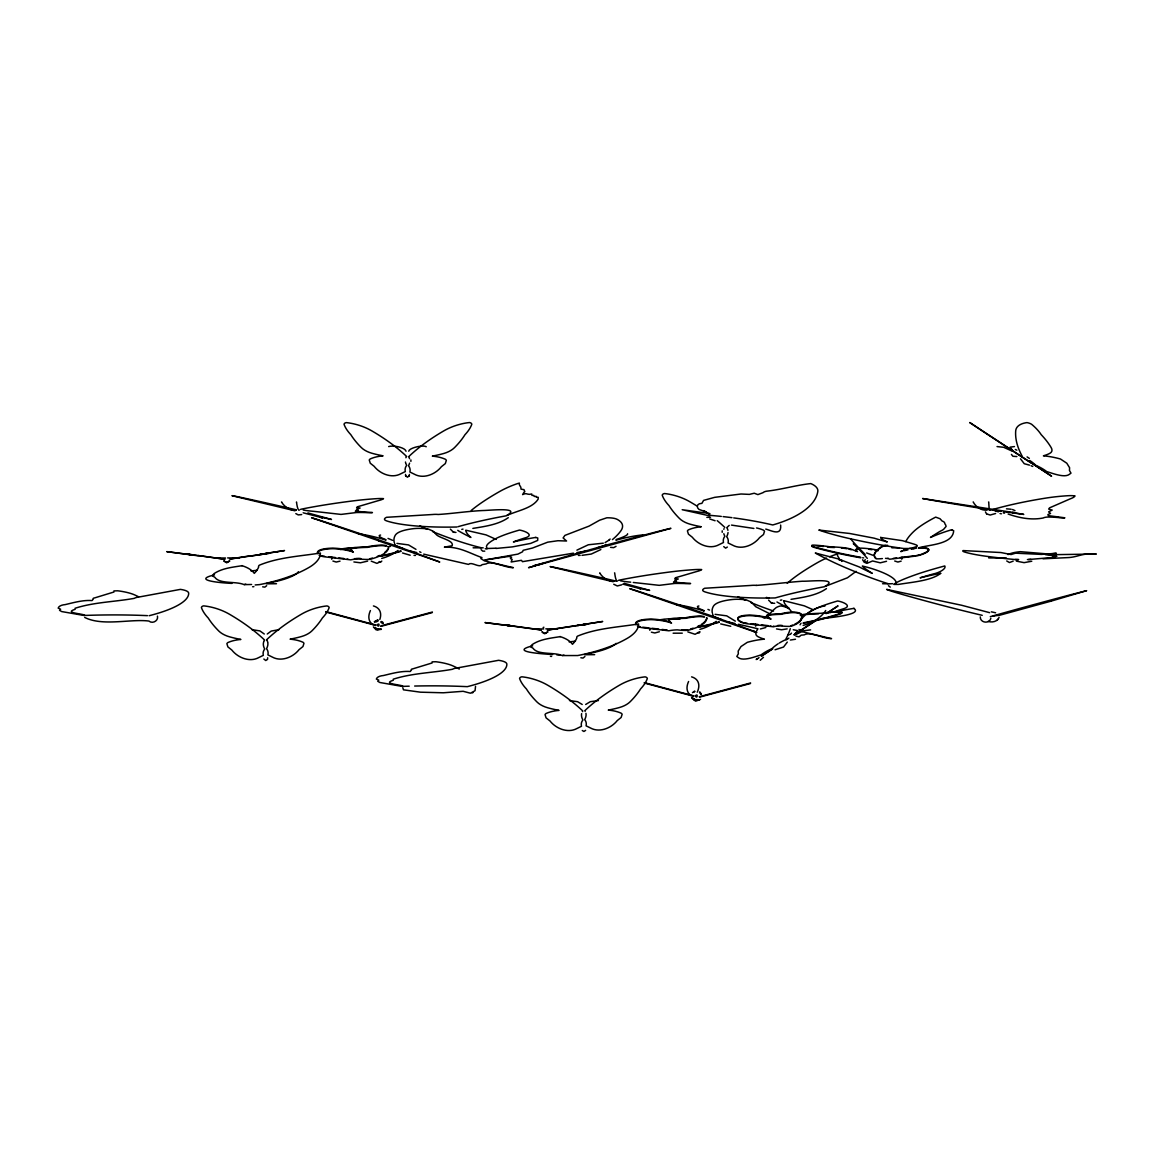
<?xml version="1.0" encoding="UTF-8"?>
<svg xmlns="http://www.w3.org/2000/svg" width="1154" height="1154" viewBox="0 0 1154 1154"><rect width="100%" height="100%" fill="white"/><g stroke="black" fill="none" stroke-linecap="round" stroke-linejoin="round"><path stroke-width="1.5" d="M710.518 517.252L706.839 517.367M473.111 547.804L483.194 547.833M891.84 547.804L899.399 547.861M266.358 583.823L276.498 583.736M584.515 654.736L594.671 654.664M824.894 606.124L824.764 605.864A27.927 17.873 -20.8 0 0 799.881 621.299M296.088 510.111L296.246 510.111A19.517 16.603 -90 0 1 281.518 501.99L281.576 502.004M614.418 581.053L614.26 581.025A19.517 16.603 -90 0 1 599.691 572.918L599.719 572.961M408.761 451.228C408.978 447.94 423.172 444.564 426.244 446.728M986.973 510.14L986.8 510.14A19.517 15.55 90 0 1 973.183 501.99L973.24 502.004M358.447 533.509L358.389 533.754A25.071 3.246 13.1 0 1 385.898 540.086L385.97 540.072M703.983 611.029L704.142 611.043A25.071 3.246 13.1 0 0 676.633 604.581L676.561 604.682M892.619 583.679L890.383 583.765M997.042 446.569L1003.663 447.29L1012.534 451.301M867.592 560.729C867.476 563.541 863.105 561.493 865.24 559.603M783.999 600.643L783.955 601.119A41.01 9.607 22.8 0 0 789.091 608.389A55.147 12.91 22.8 0 1 776.959 601.97M700.016 631.786L699.281 632.926L697.708 632.825M410.896 461.369L410.896 459.912M722.202 530.84L722.202 532.297M405.544 474.424L405.645 475.852M810.613 629.882L803.674 630.762L795.236 634.83M299.232 510.111L299.261 510.169A19.517 3.26 -90 0 1 296.506 501.99L296.491 502.062M649.558 628.411L649.817 630.185L650.12 628.339M990.002 510.14L989.959 510.039A19.517 1.399 90 0 1 989.396 509.448M267.569 659.165L267.656 657.751M409.295 475.852L409.381 474.424M380.589 535.052L380.589 535.052A25.071 3.246 13.1 0 0 385.739 539.596M999.104 617.419C997.561 621.617 992.036 622.756 988.17 621.4M914.098 548.208L912.901 548.251M508.279 517.67C498.557 524.594 484.738 526.484 472.866 528.402M826.452 588.598C816.729 595.522 802.91 597.411 791.038 599.344M889.575 583.823L882.565 583.736M381.815 561.075L380.661 562.157L379.204 561.551M990.868 618.27C989.569 624.199 980.006 622.958 980.28 616.9M584.919 656.511L583.03 658.068L580.851 657.766M267.266 634.008L271.204 631.079L278.994 629.68M263.848 659.021L265.752 660.521L267.44 659.439M582.28 730.511L583.924 731.463L585.612 730.381M723.746 546.621L725.635 548.136L727.337 547.054M787.302 642.114L783.523 647.048L775.055 649.76M409.353 475.693L407.463 477.193L405.573 475.693M793.245 629.723L797.76 630.618L794.024 634.859M495.946 548.208L487.536 548.496A99.792 13.646 -12.8 0 1 496.076 538.485A46.881 6.405 -12.8 0 1 519.502 530.047C525.979 531.186 534.994 535.499 524.161 538.182A55.147 7.544 -12.8 0 0 513.386 541.933A41.01 5.611 -12.8 0 1 534.201 537.677L535.961 537.403M841.728 561.435L842.204 560.599L839.189 560.051L839.016 558.161C838.165 556.617 836.967 555.536 837.588 554.035L835.741 554.511A23.094 4.804 -23 0 0 829.654 556.776M698.992 632.017L695.112 634.296L687.856 631.902M790.331 634.397L791.485 633.099M627.56 533.754L627.56 533.754A25.071 3.476 -12.7 0 1 616.366 539.437M608.966 540.101L610.134 539.019M585.669 704.474L590.314 701.69L598.421 700.579M940.568 573.437C931.148 580.823 911.92 582.135 898.432 584.414L893.831 584.414A99.792 7.631 -14.4 0 1 916.564 574.389A46.881 3.592 -14.4 0 1 944.794 565.95C946.482 568.432 940.294 572.557 932.807 574.086A55.147 4.227 -14.4 0 0 920.07 577.837A41.01 3.145 -14.4 0 1 939.327 573.581L940.813 573.307M266.675 585.713L264.857 587.126L262.679 586.838M755.581 624.054L755.61 626.132L756.303 624.877M229.271 560.959L226.53 562.546M229.819 561.003L227.006 562.647L223.789 560.959M547.443 631.887L545.525 633.373M548.006 631.945L544.702 633.474M998.282 618.991L997.301 619.972M618.558 580.332L619.208 580.145A144.755 19.272 -4.8 0 1 671.902 571.735A51.901 6.91 -4.8 0 1 694.131 569.643A12.045 1.601 -4.8 0 1 701.675 569.557A23.325 3.101 -4.8 0 1 696.641 571.547L675.768 577.664L674.801 578.471L678.278 578.991L674.643 580.202L676.504 581.14L673.474 582.179L690.611 583.52A8.482 1.125 -4.8 0 1 684.163 583.506A57.123 7.602 -4.8 0 1 682.129 583.477A43.52 5.799 -4.8 0 0 674.686 583.448L659.208 585.338L633.315 582.467M406.02 451.243C405.299 447.709 393.932 444.968 388.653 446.569M331.732 559.243L331.789 557.079M380.431 561.695L376.94 563.368L371.213 561.147M865.082 554.439L865.053 554.266A27.927 1.572 44 0 1 850.887 538.99M763.486 657.29L760.226 660.276M374.285 621.703L377.848 619.828M374.704 622.064L377.892 620.376M692.458 692.645L694.679 691.073M700.55 699.367L695.602 701.185L691.563 697.824M608.951 540.173L605.1 542.582M853.369 543.808L853.354 543.678A27.927 1.572 44 0 1 867.303 558.421M616.048 546.347L613.683 547.645L610.509 547.357M856.109 571.331L847.454 577.779L825.254 586.333M787.518 639.056L786.191 639.907M600.845 549.564L591.281 554.05L581.991 555.334M788.023 638.71L788.874 638.133M759.029 657.636L756.187 659.525L757.673 658.645M794.486 634.397L817.739 619.135M827.187 613.135L838.049 605.864L826.091 613.668M772.156 648.995L761.251 656.179M772.762 648.865L770.814 650.135M761.928 655.905L770.006 650.654M901.144 561.147L897.87 562.041L894.711 561.017M795.467 639.244L790.36 640.037M614.563 572.889L614.664 572.86A19.517 3.26 -90 0 0 617.549 581.053M576.913 550.141L588.309 544.775L603.326 543.173M376.06 621.862L377.964 621.155M381.051 628.916L377.531 629.709L374.473 627.79M381.368 629.363L376.117 629.853L373.391 626.896M693.77 692.155L694.867 691.578M699.223 699.858L694.52 700.29L692.083 697.636M84.689 617.419C102.518 626.55 130.662 618.703 148.909 621.054C152.357 624.17 158.646 620.866 157.463 616.121M402.847 687.827L403.467 689.832L420.474 692.184L443.324 692.789L463.115 691.289L470.443 693.208L475.044 690.712L475.549 686.327M886.532 561.291L880.271 562.82L872.597 560.959L866.885 563.368L864.101 562.128L862.615 559.762M507.068 515.405C517.67 510.53 532.239 508.38 538.11 499.206L538.254 497.345L536.394 497.23C536.985 495.08 533.768 497.821 533.754 495.441L531.936 495.369L531.763 493.999C526.657 495.354 527.205 492.195 522.603 494.604L523.757 492.628A5.986 1.241 -23 0 0 524.406 491.056L524.031 489.657L521.017 489.123L520.843 487.219C519.992 485.69 518.795 484.608 519.415 483.093L517.569 483.584A23.094 4.804 -23 0 0 499.87 491.388A98.076 20.368 -23 0 0 471.236 510.457M901.793 559.243L901.923 557.079M472.217 692.905L472.952 692.602M543.116 627.56L543.88 627.242M1045.077 554.454L1046.202 553.819L1020.251 551.67A14.742 1.702 -3.7 0 0 1012.606 552.925A47.054 5.438 -3.7 0 0 1008.062 554.569M903.899 549.924L907.044 548.713M907.044 549.131L900.74 551.569A20.729 3.851 -10.5 0 1 902.471 551.107M800.01 624.833L801.035 623.247M301.684 514.569L298.266 514.915L295.828 513.617M988.531 502.033L988.733 502.033A19.517 1.399 90 0 0 989.166 508.294M340.026 561.161L336.218 562.041L332.915 561.046M1050.977 601.176L998.398 615.587A221.395 3.476 -15 0 0 997.835 615.457M621.746 584.804L617.303 585.958L613.755 584.256M787.172 628.872L781.561 629.767L776.498 628.916M251.601 584.487L244.143 584.616C235.373 580.924 219.678 584.371 214.759 577.216L212.466 575.918L213.894 573.74C222.116 568.172 232.545 567.234 242.08 565.705M559.964 636.546L561.421 637.022A41.01 17.873 -5.1 0 1 572.456 644.293A55.147 24.032 -5.1 0 0 576.856 637.873A5.251 2.294 -5.1 0 1 577.49 636.157C596.661 628.151 618.111 627.213 638.566 623.953A46.881 20.426 -5.1 0 1 627.156 638.393A99.792 43.491 -5.1 0 1 577.678 655.544L562.315 655.559C553.545 651.851 537.851 655.313 532.932 648.144L530.652 646.846L532.066 644.668C540.288 639.1 550.718 638.176 560.253 636.633M597.541 547.761L604.22 545.727A168.08 46.78 -9.7 0 0 606.009 544.5M914.055 548.64L916.766 548.049M543.722 563.325L545.409 562.791L533.321 565.893L604.162 545.669A168.08 2.351 -15.3 0 1 643.571 535.211A70.596 0.995 -15.3 0 1 669.724 528.575L670.936 528.344L536.596 565.388M535.442 565.691L528.561 567.681L540.606 564.219M659.352 631.757L654.808 632.969L651.39 632.19M951.906 529.7L950.232 530.191A41.01 9.218 -23.1 0 0 930.485 537.461A55.147 12.405 -23.1 0 1 940.611 531.042A5.251 1.183 -23.1 0 0 943.626 529.311L946.121 526.426L945.602 524.81C944.188 523.728 945.703 522.142 942.053 520.973L940.005 518.723L935.678 517.122A46.881 10.545 -23.1 0 0 913.665 531.561A99.792 22.445 -23.1 0 0 905.832 541.601M380.993 625.814L432.418 612.038M380.834 626.377L432.274 612.586M699.165 696.756L750.605 682.966M699.814 697.088L750.446 683.529M245.788 584.112L244.345 584.559M563.96 655.054L562.517 655.486M367.636 561.118L360.452 562.791L353.903 561.969M484.767 551.136L482.733 551.136L481.117 549.665M1013.169 561.147L1009.461 562.546L1006.721 560.959M1031.791 561.233L1024.074 562.647L1016.357 561.118M765.838 627.516L760.371 628.973M214.5 574.894C189.689 580.678 225.318 583.188 231.983 583.376M532.672 645.822C507.212 652.169 545.972 653.972 552.636 654.592M697.867 699.685L694.852 699.569M995.614 513.516L990.175 515.03L986.627 513.891M682.274 633.171L673.128 633.2M547.645 629.997L602.705 621.472L577.692 625.468L584.515 624.502M461.773 529.369L463.014 529.123M259.52 554.54L277.854 551.626M640.701 588.828L622.843 584.126M863.654 557.916L862.629 557.786M780.349 600.21L781.864 599.965M250.952 570.97L257.27 570.264M918.93 547.775C929.432 544.601 952.944 544.428 953.68 530.71L951.574 529.801M569.124 641.898L575.442 641.191M547.342 630.142L585.568 624.314M260.213 554.252L269.243 553.285L250.692 556.084M584.472 624.559L587.415 624.227L583.708 624.761M1045.827 554.785L1096.3 554.035C1082.337 552.853 1078.73 556.747 1069.138 557.541L1043.057 558.796M495.874 548.467L512.376 546.895L530.638 543.419L537.677 540.433L537.764 537.98L535.615 537.461M573.466 553.17L522.473 561.666L521.435 560.31L511.121 561.998L512.174 559.387L510.429 558.579L511.655 557.122L508.77 556.444L484.81 559.993L517.915 554.108L522.589 551.756L523.123 550.328L532.456 548.049L547.717 542.164L557.959 540.721L566.556 541.01L563.109 537.952L564.912 535.398L589.059 526.109L599.561 520.238L606.845 517.785A22.099 6.145 -9.7 0 1 617.058 519.3A70.596 19.647 -9.7 0 1 620.607 531.186A168.08 46.78 -9.7 0 1 612.428 539.61M576.986 552.578L585.77 551.107M585.54 624.314L586.78 624.126L583.895 624.545M277.624 551.655L284.533 550.545L264.958 553.516M774.709 603.282L772.127 603.196M229.473 559.055L249.278 555.954M854.133 608.331L852.373 608.62A41.01 5.611 -12.8 0 0 835.409 611.952M264.526 553.891L261.453 554.396L265.535 553.833M585.338 624.372L585.886 624.285M583.491 624.689C586.189 624.357 574.764 626.074 583.159 624.819M230.843 558.969L266.372 553.603M821.028 618.688C825.932 618.01 863.769 615.01 853.787 608.389M695.343 700.016L693.525 698.617M911.357 548.467C914.04 546.808 921.599 546.491 914.213 544.183L902.5 540.678L880.661 537.461M893.182 558.392L896.629 557.973M900.077 557.555L913.881 555.882A7.645 1.428 -10.5 0 0 915.237 555.694M1050.948 601.176L1086.664 590.66L1070.277 594.829A98.076 1.543 -15 0 0 990.291 616.654M388.004 538.399L392.548 540.332M1012.563 512.491L1014.885 512.722L922.609 498.528L935.288 500.807A144.755 1.616 9 0 0 986.165 509.217L987.838 509.477A93.532 1.053 9 0 0 1001.239 511.352M551.626 656.424L550.4 656.309M1028.387 559.546L1054.814 557.295L1052.434 556.762L1056.848 556.372L1046.837 554.324L1056.386 553.285L1041.384 554.396L1015.549 553.184L1011.063 554.54L1000.879 552.535L963.042 550.573A14.742 1.947 4.3 0 0 964.585 552.016A47.054 6.217 4.3 0 0 986.151 556.257A112.053 14.8 4.3 0 0 1015.131 559.546L1018.419 559.589M763.27 617.736L765.477 617.592M866.611 552.939L872.958 555.29M252.582 586.737L253.88 586.679M578.37 555.449L580.173 555.362M1027.406 559.56L1030.883 559.387M455.974 532.412L453.955 532.268M787.879 634.7L789.509 634.642M909.857 548.208L911.573 548.511L903.625 548.496A99.792 13.112 13 0 1 849.113 538.485A46.881 6.159 13 0 1 818.821 530.047L849.575 533.465L874.198 538.182A55.147 7.241 13 0 0 887.325 541.933A41.01 5.381 13 0 1 880.718 537.677L880.646 537.403M255.164 584.948L259.506 584.616A99.792 43.491 -5.1 0 0 308.983 567.465A46.881 20.426 -5.1 0 0 320.394 553.026C299.939 556.271 278.489 557.223 259.318 565.215A5.251 2.294 -5.1 0 0 258.684 566.946A55.147 24.032 -5.1 0 1 254.269 573.365A41.01 17.873 -5.1 0 0 243.249 566.095L241.792 565.604M214.918 558.002L225.549 558.002M227.641 557.916L239.311 557.916M988.704 557.916L1006.375 558.002M533.09 628.944L543.722 628.944M545.813 628.843L557.483 628.843M756.317 585.41C771.261 584.386 787.071 582.265 802.564 581.212C809.127 581.544 840.848 577.793 824.331 586.751A221.395 41.342 -3.4 0 0 775.185 597.931A98.076 18.32 -3.4 0 1 704.906 591.858A23.094 4.313 -3.4 0 1 704.69 588.251L750.691 585.453A5.986 1.111 -3.4 0 1 756.317 585.41M1015.087 559.517L1018.607 559.56M569.47 700.579L577.577 701.69L582.207 704.474M1006.476 508.827L1011.192 509.246M556.863 654.924L560.267 655.068M251.918 629.651L259.881 630.906L264.28 634.008M377.661 628.944L378.685 628.988M730.742 626.276L720.673 623.91M414.026 555.362L415.469 555.449M991.315 611.836L995.628 612.774M320.35 517.035L331.486 519.473L309.647 513.415A93.532 1.846 13.3 0 0 307.902 512.924M1008.134 514.049C1020.612 518.391 1032.195 520.151 1043.259 517.973A3.779 0.808 -5.3 0 1 1048.871 517.05A43.52 9.304 -5.3 0 1 1056.357 517.396A57.123 12.204 -5.3 0 0 1058.391 517.54A8.482 1.818 -5.3 0 0 1064.882 517.814L1048.25 515.622L1047.919 514.54L1050.558 513.429L1048.611 511.857L1052.188 510.068L1048.654 509.073L1049.577 507.847L1070.133 498.889A23.325 4.977 -5.3 0 0 1075.066 495.917A12.045 2.568 -5.3 0 0 1067.493 495.744A51.901 11.093 -5.3 0 0 1045.293 498.182A144.755 30.942 -5.3 0 0 992.902 509.477M504.37 625.179L484.954 622.569L512.261 625.93L509.275 625.497M753.879 528.445L731.477 525.099M189.631 554.454C175.004 552.578 204.994 556.574 188.939 554.454M1003.691 511.684L1023.757 514.41L1012.534 512.52M765.737 529.095C770.843 530.277 781.835 536.711 780.638 525.041M328.688 556.747L335.425 557.541M338.8 557.93L343.863 558.507M751.225 623.694L758.019 624.473M761.409 624.862L768.203 625.656M648.548 627.877L643.485 627.3A7.645 1.875 4.8 0 1 642.778 627.213M651.909 628.266L658.66 629.06M662.035 629.449L667.084 630.026M506.866 625.252L507.803 625.381L504.962 625.064M188.967 554.252L187.467 554.035L224.871 559.301M504.788 625.035L503.923 624.92M541.385 630.026L503.519 624.905M709.912 513.573L682.187 509.707L709.421 515.824M198.315 555.55L224.568 559.171M185.347 553.978L166.782 551.641L197.954 555.795M543.88 633.373L545.178 633.575M507.111 625.381L510.933 625.901M506.548 625.295L512.232 626.059M509.001 625.454L505.64 624.978L541.125 629.868M396.933 543.39L408.53 544.919L415.974 549.362M410.189 555.218L402.501 552.982M715.105 614.332L726.703 615.847L735.343 621.155M1014.453 446.569L1010.067 447.146L1012.75 450.68M1016.876 456.566L1012.909 456.263L1011.423 454.416M485.228 548.713L486.93 549.03M1001.384 513.804L1000.042 513.53M783.999 600.729L804.266 605.836L813.397 609.86M795.943 636.171L799.102 636.82L801.208 635.147L804.208 634.873C809.978 631.18 823.422 638.797 831.558 638.624L802.621 631.801L798.986 629.449M613.192 581.746L550.097 566.6L550.833 566.672A51.901 1.024 13.3 0 1 562.763 569.124A144.755 2.856 13.3 0 1 613.135 580.404L614.779 580.808A93.532 1.846 13.3 0 1 616.092 581.154M295.02 510.804L231.925 495.672L232.661 495.744A51.901 1.024 13.3 0 1 244.59 498.182A144.755 2.856 13.3 0 1 294.962 509.477L295.987 509.722M728.087 621.905L734.983 623.492M738.416 624.285L757.356 628.627M409.915 550.977L416.81 552.564M423.691 554.136L468.466 564.393C471.611 561.219 479.198 568.403 482.213 564.638L486.036 563.931C491.806 560.238 505.25 567.855 513.371 567.681L484.449 560.873L480.814 558.522L481.997 557.613C469.591 553.271 459.653 546.607 444.391 547.155L452.152 545.741C454.214 540.591 440.583 538.428 436.616 534.893L433.038 531.114L427.86 528.893A22.099 5.02 7.9 0 0 414.329 528.575A70.596 16.026 7.9 0 0 395.317 535.211A168.08 38.154 7.9 0 0 394.408 542.914M1012.534 509.505L1015.001 510.645M402.775 686.515L379.854 682.49L377.733 681.264L378.8 680.153L376.334 679.057C376.997 676.835 380.315 675.797 383.388 675.537C391.826 673.547 401.246 670.835 410.218 671.498L411.459 670.027A5.986 1.414 6.2 0 1 412.872 668.83L432.086 662.959L432.101 661.862L435.923 661.747A23.094 5.453 6.2 0 1 452.628 665.771A98.076 23.167 6.2 0 1 459.278 669.046M84.603 615.587L61.681 611.562L59.546 610.322L60.628 609.225L58.162 608.115C58.825 605.908 62.128 604.855 65.215 604.609C73.654 602.619 83.074 599.892 92.046 600.57L93.286 599.085A5.986 1.414 6.2 0 1 94.7 597.887L113.914 592.016L113.929 590.92L117.751 590.805A23.094 5.453 6.2 0 1 134.455 594.829A98.076 23.167 6.2 0 1 138.61 596.791M303.156 512.794L322.557 517.901L321.418 517.54A57.123 1.125 13.3 0 0 321.028 517.396A43.52 0.851 13.3 0 1 320.365 517.093M644.336 682.62L693.684 695.848M644.336 683.053L693.684 696.266M325.846 611.606L375.598 624.934M325.846 612.024L375.598 625.367M1015.289 449.483L1016.862 450.175M707.921 609.399L709.508 610.077M300.487 509.477L301.035 509.217A144.755 19.272 -4.8 0 1 353.73 500.807A51.901 6.91 -4.8 0 1 375.959 498.701A12.045 1.601 -4.8 0 1 383.503 498.615A23.325 3.101 -4.8 0 1 378.469 500.605L357.596 506.736L356.629 507.529L360.106 508.063L356.471 509.275L358.331 510.212L355.302 511.251L372.439 512.578A8.482 1.125 -4.8 0 1 365.991 512.578A57.123 7.602 -4.8 0 1 363.957 512.535A43.52 5.799 -4.8 0 0 356.514 512.52L341.036 514.41L313.845 511.352A93.532 12.449 -4.8 0 1 303.242 510.039M1029.498 465.134L1024.262 463.72L1020.482 458.787M989.627 612.659L961.556 605.244L886.618 589.377A23.094 1.226 14.7 0 0 897.971 593.185A98.076 5.222 14.7 0 0 982.227 615.327M756.519 632.248L753.389 631.252L756.736 632.479M768.578 600.152L771.492 602.994M450.363 529.152L453.32 532.052M771.261 602.907L772.401 603.282M453.089 531.98L454.229 532.355M709.724 518.939L715.091 520.742M755.004 631.959L629.781 588.713L634.902 590.228A70.596 1.053 18.8 0 1 670.921 602.128A168.08 2.51 18.8 0 1 713.879 616.669L755.899 632.003M766.4 597.368L769.329 598.349M640.715 588.814L639.59 588.468A57.123 1.125 13.3 0 0 639.201 588.324A43.52 0.851 13.3 0 1 638.537 588.035L649.659 590.401L627.819 584.342A93.532 1.846 13.3 0 0 624.141 583.318M721.654 619.669L713.807 616.611A168.08 38.154 7.9 0 1 713.316 615.673M395.634 545.669L403.482 548.741M544.327 633.459L541.962 631.887M226.155 562.532L224.179 561.003M1031.128 465.754L1032.729 466.432M890.282 587.126L888.45 585.713M642.966 534.98L642.893 534.922A25.071 3.476 -12.7 0 0 615.947 540.231L615.947 540.115M496.22 539.437L486.094 534.908L465.783 530.191A41.01 9.607 22.8 0 0 470.919 537.461A55.147 12.91 22.8 0 1 458.787 531.042A5.251 1.226 22.8 0 0 457.749 530.321M419.652 551.756L420.95 552.434M1027.103 456.912L1029.325 458.369M770.583 614.202L755.755 606.716L751.211 602.042L746.018 599.763A22.099 5.02 7.9 0 0 732.501 599.503A70.596 16.026 7.9 0 0 713.489 606.138A168.08 38.154 7.9 0 0 712.335 612.947M769.545 617.751L766.746 616.135A8.266 1.89 7.1 0 1 768.651 614.678A53.185 12.204 7.1 0 1 781.114 613.755A45.064 10.343 7.1 0 1 792.033 612.067A5.655 1.298 7.1 0 1 800.919 613.755A98.811 22.662 7.1 0 1 794.745 624.199M764.078 617.275A24.176 5.539 -7.1 0 1 766.876 616.64L771.088 619.121A20.729 4.76 7.1 0 0 749.768 615.645A24.176 5.539 7.1 0 0 740.897 622.121A7.645 1.76 7.1 0 0 747.965 623.867L773.44 626.795A22.907 5.251 7.1 0 1 776.022 626.261M1031.359 463.143L1021.535 456.753A143.933 0.808 33.2 0 1 982.198 430.86L969.735 422.537L1051.597 476.213L1031.589 463.028M376.68 628.641L375.122 627.343M825.716 610.509L825.716 610.509A27.927 17.873 -20.8 0 1 803.17 625.367M543.548 633.142L542.351 631.945M352.302 550.819L350.398 549.189A8.266 2.034 4.8 0 1 353.412 547.732A53.185 13.055 4.8 0 1 367.376 546.823A45.064 11.064 4.8 0 1 380.214 545.121A5.655 1.385 4.8 0 1 386.301 545.683M985.444 511.9L986.511 513.79M699.858 691.953L701.43 694.189M699.512 692.386L700.925 694.376M693.294 698.271L693.987 699.021M381.339 621.443L382.739 623.434M380.834 622.049L381.527 622.799M895.994 583.347C897.61 576.351 871.501 567.84 862.312 566.095A41.01 5.366 25.3 0 0 872.265 573.365A55.147 7.227 25.3 0 1 859.24 566.946L838.121 558.868L815.301 553.026A46.881 6.145 25.3 0 0 845.06 567.465A99.792 13.069 25.3 0 0 888.046 583.664M382.623 622.035L383.258 623.247M1004.571 513.169A93.532 19.993 -5.3 0 1 1003.244 512.924M998.383 511.813A93.532 19.993 -5.3 0 1 995.181 510.89M882.406 558.594A15.896 2.957 -10.5 0 1 876.117 558.781A98.811 18.392 -10.5 0 1 882.132 546.751A5.655 1.053 -10.5 0 1 887.599 545.294M885.507 558.334A22.907 4.27 -10.5 0 1 889.72 559.228L913.881 556.3A7.645 1.428 -10.5 0 0 921.685 554.569A24.176 4.501 -10.5 0 0 922.205 548.078A20.729 3.851 -10.5 0 0 918.988 548.28M904.26 550.66A20.729 3.851 -10.5 0 1 907.967 549.867M911.747 549.174A20.729 3.851 -10.5 0 1 913.622 548.9M869.005 549.304A24.176 4.501 10.5 0 1 871.991 549.693M875.035 550.184A24.176 4.501 10.5 0 1 878.093 550.746M856.124 550.862A20.729 3.851 10.5 0 1 857.884 549.059M847.05 548.756A8.266 1.543 10.5 0 0 843.92 548.294A53.185 9.896 10.5 0 0 841.468 548.063M848.94 549.145A8.266 1.543 10.5 0 1 851.277 549.751M834.443 547.544A53.185 9.896 10.5 0 0 830.115 547.371A45.064 8.395 10.5 0 0 827.375 546.982M816.917 545.856A45.064 8.395 10.5 0 1 823.35 546.477M813.108 545.654A5.655 1.053 10.5 0 0 814.046 547.371A98.811 18.392 10.5 0 0 860.754 557.815M878.05 550.184A24.176 4.501 10.5 0 0 860.913 548.136A20.729 3.851 10.5 0 0 857.523 551.626L851.234 549.189A8.266 1.543 10.5 0 0 843.877 547.732A53.185 9.896 10.5 0 0 830.072 546.823A45.064 8.395 10.5 0 0 814.435 545.121A5.655 1.053 10.5 0 0 813.988 546.823A98.811 18.392 10.5 0 0 860.696 557.252M876.117 558.363A98.811 18.392 -10.5 0 1 882.132 546.332A5.655 1.053 -10.5 0 1 885.796 545.193M887.888 558.19A22.907 4.27 -10.5 0 1 888.277 558.276M920.604 554.497A7.645 1.428 -10.5 0 1 916.651 555.463M921.685 554.136A24.176 4.501 -10.5 0 0 922.205 547.645A20.729 3.851 -10.5 0 0 918.988 547.847M904.26 550.242A20.729 3.851 -10.5 0 1 906.106 549.823M1029.743 460.504A28.677 12.997 20.2 0 1 1035.657 465.163L1036.018 465.423A27.927 12.651 20.2 0 1 1046.721 471.568C1052.982 473.486 1064.608 478.088 1069.397 474.337L1070.984 473.14L1069.455 470.486L1069.599 467.745L1066.801 463.216L1060.468 459.003A48.843 22.128 20.2 0 0 1043.418 455.844L1043.995 455.614A56.113 25.417 20.2 0 0 1050.01 453.219A14.771 6.693 20.2 0 0 1051.164 447.579A101.437 45.958 20.2 0 0 1041.196 434.669A52.565 23.816 20.2 0 0 1031.618 424.283A6.304 2.856 20.2 0 0 1026.916 422.609A32.976 14.944 20.2 0 0 1015.708 430.831A142.432 64.537 20.2 0 0 1022.3 456.45M721.293 516.415A221.395 96.215 -0.5 0 0 710.475 515.405L706.19 512.001L699.007 509.433C696.021 507.082 696.901 503.346 701.906 503.36L703.579 500.389L714.658 497.345L741.041 493.999L749.379 494.388L754.24 493.234L757.889 494.604L763.111 492.628A5.986 2.596 -0.5 0 1 767.771 491.056C782.224 489.339 796.851 485.055 810.772 483.584A23.094 10.04 -0.5 0 1 817.811 491.388A98.076 42.626 -0.5 0 1 772.776 524.955A221.395 96.215 -0.5 0 0 733.742 517.901M723.082 516.617A221.395 96.215 -0.5 0 1 731.968 517.67M818.431 618.905A143.933 0.808 -33.2 0 1 794.313 634.772M778.041 643.831A28.677 12.997 -20.2 0 0 772.127 648.49L771.766 648.75A27.927 12.651 -20.2 0 0 761.077 654.881C754.817 656.799 743.19 661.415 738.401 657.665L736.815 656.453L738.344 653.813L738.185 651.072L740.998 646.543L747.33 642.316A48.843 22.128 -20.2 0 1 764.366 639.172L763.789 638.941A56.113 25.417 -20.2 0 1 757.789 636.546A14.771 6.693 -20.2 0 1 756.62 630.906A101.437 45.958 -20.2 0 1 757.962 628.771M779.195 643.095A28.677 12.997 -20.2 0 1 785.485 639.778A142.432 64.537 -20.2 0 0 790.288 628.67M791.601 612.125A32.976 14.944 -20.2 0 0 780.869 605.937A6.304 2.856 -20.2 0 0 776.166 607.61A52.565 23.816 -20.2 0 0 768.449 615.385M770.079 626.175A22.907 5.251 -7.1 0 1 770.959 626.045M764.078 617.693A24.176 5.539 -7.1 0 1 766.876 617.073M800.443 615.457A8.266 1.89 -7.1 0 1 803.458 614.851M806.733 614.491A53.185 12.204 -7.1 0 1 818.532 613.769M823.855 613.308A45.064 10.343 -7.1 0 1 830.894 612.529M835.078 612.183A45.064 10.343 -7.1 0 1 837.833 612.009A5.655 1.298 -7.1 0 1 840.848 613.697A98.811 22.662 -7.1 0 1 803.285 623.261M776.613 626.175A22.907 5.251 7.1 0 1 780.695 625.857A15.896 3.65 7.1 0 0 790.851 626.348A98.811 22.662 7.1 0 0 801.064 614.317A5.655 1.298 7.1 0 0 792.178 612.63A45.064 10.343 7.1 0 0 781.258 614.317A53.185 12.204 7.1 0 0 768.795 615.241A8.266 1.89 7.1 0 0 766.891 616.698M782.354 625.511A15.896 3.65 7.1 0 1 780.551 625.309A22.907 5.251 7.1 0 0 777.738 625.482M792.841 625.021A98.811 22.662 7.1 0 1 790.706 625.785M773.295 626.233A22.907 5.251 7.1 0 1 773.743 626.117M747.114 623.218A7.645 1.76 7.1 0 1 743.724 622.612M742.556 622.28A7.645 1.76 7.1 0 1 740.753 621.559A24.176 5.539 7.1 0 1 749.624 615.082A20.729 4.76 7.1 0 1 769.502 618.111M800.443 615.039A8.266 1.89 -7.1 0 1 805.391 614.202A53.185 12.204 -7.1 0 1 821.042 613.279A45.064 10.343 -7.1 0 1 837.833 611.577A5.655 1.298 -7.1 0 1 840.848 613.279A98.811 22.662 -7.1 0 1 803.285 622.843M147.452 615.645A221.395 55.118 -4.1 0 0 85.555 615.414C81.66 613.438 63.643 612.918 75.097 609.341L75.097 608.259C94.123 602.099 115.068 601.869 134.369 598.335A5.986 1.486 -4.1 0 1 138.754 597.065L180.413 589.377A23.094 5.756 -4.1 0 1 188.665 593.185A98.076 24.422 -4.1 0 1 149.14 615.717M373.074 624.646A27.927 15.016 -31.5 0 1 370.42 610.567M373.42 605.937A27.927 15.016 -31.5 0 1 379.796 619.51M458.181 526.657A221.395 41.342 -3.4 0 1 506.144 515.824C522.993 506.707 489.296 510.501 482.776 510.53C467.788 511.222 452.556 513.602 438.145 514.482A5.986 1.111 -3.4 0 0 432.519 514.511L386.518 517.309A23.094 4.313 -3.4 0 0 386.734 520.93A98.076 18.32 -3.4 0 0 457.013 527.003M409.569 463.143A28.98 13.992 -17.2 0 1 408.588 465.538L408.53 465.812A28.23 13.632 -17.2 0 1 409.901 472.015L414.43 474.236C423.561 479.299 435.491 474.28 441.376 466.721L445.329 463.591L446.367 460.258L445.487 459.321A49.362 23.845 -17.2 0 0 432.346 456.133L433.356 455.888A56.705 27.379 -17.2 0 0 443.785 453.479A14.93 7.212 -17.2 0 0 454.344 447.781A102.504 49.507 -17.2 0 0 464.961 434.726A53.127 25.662 -17.2 0 0 471.813 424.239A6.361 3.073 -17.2 0 0 469.519 422.537A33.322 16.098 -17.2 0 0 443.843 430.86A143.933 69.514 -17.2 0 0 408.588 456.753A28.98 13.992 -17.2 0 1 409.569 458.686M405.891 463.562A28.677 13.848 17.2 0 0 406.612 465.163L406.67 465.423A27.927 13.487 17.2 0 0 405.314 471.568L400.827 473.76C391.783 478.78 379.983 473.804 374.156 466.317L370.261 463.216L369.222 459.927L370.102 459.003A48.843 23.585 17.2 0 1 383.099 455.844L382.104 455.614A56.113 27.105 17.2 0 1 371.79 453.219A14.771 7.14 17.2 0 1 361.332 447.579A101.437 48.987 17.2 0 1 350.816 434.669A52.565 25.388 17.2 0 1 344.036 424.283A6.304 3.044 17.2 0 1 346.315 422.609A32.976 15.925 17.2 0 1 371.732 430.831A142.432 68.793 17.2 0 1 406.612 456.45A28.677 13.848 17.2 0 0 405.891 457.72M405.631 462.783A28.677 13.848 17.2 0 1 405.458 462.004M347.022 559.228A22.907 5.626 -4.8 0 1 347.888 559.113M340.242 549.564A24.176 5.943 -4.8 0 1 343.185 549.073M346.229 548.684A24.176 5.943 -4.8 0 1 355.475 548.078M400.943 551.338A98.811 24.263 -4.8 0 1 380.618 556.329M362.717 559.286A15.896 3.909 4.8 0 0 369.684 559.401A98.811 24.263 4.8 0 0 388.725 547.371M361.822 559.214A15.896 3.909 4.8 0 1 359.125 558.925A22.907 5.626 4.8 0 0 350.729 559.849L325.442 556.92A7.645 1.875 4.8 0 1 319.038 555.175M317.682 553.574A24.176 5.943 4.8 0 1 332.9 548.698A20.729 5.092 4.8 0 1 353.384 552.175L350.527 549.751A8.266 2.034 4.8 0 1 353.542 548.294A53.185 13.055 4.8 0 1 367.506 547.371A45.064 11.064 4.8 0 1 380.344 545.683A5.655 1.385 4.8 0 1 385.638 546.058M387.124 546.448A5.655 1.385 4.8 0 1 388.191 546.895M360.784 558.565A15.896 3.909 4.8 0 1 358.995 558.363A22.907 5.626 4.8 0 0 355.879 558.536M387.758 549.16A98.811 24.263 4.8 0 1 384.686 552.477M379.522 555.463A98.811 24.263 4.8 0 1 377.344 556.387M372.353 558.074A98.811 24.263 4.8 0 1 369.554 558.853M354.422 558.68A22.907 5.626 4.8 0 1 355.143 558.594M324.606 556.286A7.645 1.875 4.8 0 1 321.389 555.665M317.552 553.026A24.176 5.943 4.8 0 1 332.77 548.136A20.729 5.092 4.8 0 1 352.013 551.165M340.242 549.131A24.176 5.943 -4.8 0 1 355.475 547.645M389.215 546.448A53.185 13.055 -4.8 0 1 390.542 546.39M400.943 550.92A98.811 24.263 -4.8 0 1 380.618 555.896M398 550.444A27.927 16.416 -27.3 0 1 381.714 558.421M481.232 547.761A99.792 23.368 22.8 0 1 432.548 531.561M427.355 529.354A46.881 10.977 22.8 0 1 419.782 525.806M266.949 583.232A99.792 25.402 2.8 0 0 295.539 574.389A46.881 11.929 2.8 0 0 298.381 571.735M263.646 642.013A28.98 13.992 17.2 0 0 264.627 648.865L264.684 649.139A28.23 13.632 17.2 0 0 263.314 655.342L258.784 657.564C249.639 662.627 237.724 657.607 231.839 650.048L227.886 646.904L226.848 643.571L227.727 642.648A49.362 23.845 17.2 0 1 240.869 639.46L239.859 639.215A56.705 27.379 17.2 0 1 229.43 636.792A14.93 7.212 17.2 0 1 218.871 631.108A102.504 49.507 17.2 0 1 208.254 618.054A53.127 25.662 17.2 0 1 201.402 607.567A6.361 3.073 17.2 0 1 203.695 605.864A33.322 16.098 17.2 0 1 229.372 614.188A143.933 69.514 17.2 0 1 264.627 640.081A28.98 13.992 17.2 0 0 263.891 641.35M267.872 643.095A28.677 13.848 -17.2 0 1 266.603 648.49L266.545 648.75A27.927 13.487 -17.2 0 1 267.901 654.881L272.373 657.088C281.417 662.093 293.217 657.131 299.059 649.644L302.954 646.543L303.992 643.254L303.113 642.316A48.843 23.585 -17.2 0 0 290.101 639.172L291.111 638.941A56.113 27.105 -17.2 0 0 301.425 636.546A14.771 7.14 -17.2 0 0 311.883 630.906A101.437 48.987 -17.2 0 0 322.384 617.981A52.565 25.388 -17.2 0 0 329.164 607.61A6.304 3.044 -17.2 0 0 326.899 605.937A32.976 15.925 -17.2 0 0 301.482 614.159A142.432 68.793 -17.2 0 0 266.603 639.778M266.992 640.398A28.677 13.848 -17.2 0 1 267.757 642.389M395.144 544.746A168.08 38.154 7.9 0 1 394.726 543.822M409.208 686.183A221.395 55.118 -4.1 0 0 403.727 686.356C399.832 684.38 381.815 683.86 393.269 680.283L393.269 679.187C412.281 673.056 433.212 672.782 452.541 669.262A5.986 1.486 -4.1 0 1 456.926 668.007L498.586 660.304A23.094 5.756 -4.1 0 1 506.837 664.127A98.076 24.422 -4.1 0 1 467.312 686.659A221.395 55.118 -4.1 0 0 414.661 686.039M691.26 695.588A27.927 15.016 -31.5 0 1 688.592 681.495M691.592 676.864A27.927 15.016 -31.5 0 1 697.247 692.227M826.581 558.074A23.094 4.804 -23 0 0 818.042 562.315A98.076 20.368 -23 0 0 787.201 583.304M728.044 532.528A28.98 13.992 -17.2 0 1 726.76 536.48L726.703 536.754A28.23 13.632 -17.2 0 1 728.073 542.943L732.602 545.164C741.734 550.242 753.663 545.207 759.548 537.649L763.501 534.518L764.539 531.186L763.659 530.249A49.362 23.845 -17.2 0 0 756.534 527.955M727.929 530.321A28.98 13.992 -17.2 0 0 726.76 527.681A143.933 69.514 -17.2 0 1 729.213 525.402M723.818 533.711A28.677 13.848 17.2 0 0 724.784 536.091L724.842 536.365A27.927 13.487 17.2 0 0 723.486 542.495L719.014 544.688C709.955 549.708 698.17 544.731 692.328 537.259L688.433 534.158L687.395 530.854L688.274 529.931A48.843 23.585 17.2 0 1 701.286 526.772L700.276 526.541A56.113 27.105 17.2 0 1 689.962 524.147A14.771 7.14 17.2 0 1 679.504 518.507A101.437 48.987 17.2 0 1 668.988 505.596A52.565 25.388 17.2 0 1 662.223 495.21A6.304 3.044 17.2 0 1 664.488 493.537A32.976 15.925 17.2 0 1 689.904 501.774A142.432 68.793 17.2 0 1 696.511 505.755M723.818 529.311A28.677 13.848 17.2 0 1 724.063 528.647M703.868 510.587A142.432 68.793 17.2 0 1 707.878 513.415M717.225 520.67A142.432 68.793 17.2 0 1 724.784 527.392M661.357 620.015A24.176 5.943 -4.8 0 1 664.401 619.611M670.589 619.107A24.176 5.943 -4.8 0 1 673.647 619.006A20.729 5.092 -4.8 0 1 675.364 619.092M719.13 622.28A98.811 24.263 -4.8 0 1 698.79 627.257M637.484 626.305A7.645 1.875 4.8 0 0 643.615 627.848L668.902 630.791A22.907 5.626 4.8 0 1 677.297 629.853A15.896 3.909 4.8 0 0 687.856 630.344A98.811 24.263 4.8 0 0 706.897 618.313A5.655 1.385 4.8 0 0 706.695 618.068M635.854 624.516A24.176 5.943 4.8 0 1 651.072 619.626A20.729 5.092 4.8 0 1 671.556 623.117L668.7 620.679A8.266 2.034 4.8 0 1 671.715 619.236A53.185 13.055 4.8 0 1 685.678 618.313A45.064 11.064 4.8 0 1 698.516 616.611A5.655 1.385 4.8 0 1 704.604 617.174M687.726 629.781A15.896 3.909 4.8 0 1 681.668 629.723M706.767 617.751A98.811 24.263 4.8 0 1 701.372 624.444M699.641 625.439A98.811 24.263 4.8 0 1 697.694 626.406M693.136 628.18A98.811 24.263 4.8 0 1 690.525 629.002M640.153 626.737A7.645 1.875 4.8 0 1 638.09 626.103M636.215 624.747A24.176 5.943 4.8 0 1 650.943 619.063A20.729 5.092 4.8 0 1 670.185 622.093M668.57 620.131A8.266 2.034 4.8 0 1 671.585 618.674A53.185 13.055 4.8 0 1 685.563 617.751A45.064 11.064 4.8 0 1 698.386 616.048A5.655 1.385 4.8 0 1 703.68 616.438M658.415 620.073A24.176 5.943 -4.8 0 1 673.647 618.587A20.729 5.092 -4.8 0 1 679.922 619.15M719.13 621.847A98.811 24.263 -4.8 0 1 698.79 626.824M716.187 621.371A27.927 16.416 -27.3 0 1 699.887 629.363M773.555 611.043A99.792 23.368 22.8 0 1 750.72 602.489M745.527 600.282A46.881 10.977 22.8 0 1 737.954 596.748M806.588 614.404A99.792 13.646 -12.8 0 1 814.248 609.413A46.881 6.405 -12.8 0 1 837.674 600.974C844.151 602.128 853.167 606.441 842.333 609.11A55.147 7.544 -12.8 0 0 833.174 612.255M585.136 654.174A99.792 25.402 2.8 0 0 613.712 645.317A46.881 11.929 2.8 0 0 616.092 643.355M581.63 713.648A28.98 13.992 17.2 0 0 582.799 719.807L582.857 720.067A28.23 13.632 17.2 0 0 581.486 726.27L576.957 728.491C567.826 733.555 555.896 728.535 550.011 720.976L546.058 717.846L545.02 714.514L545.9 713.576A49.362 23.845 17.2 0 1 559.041 710.388L558.031 710.157A56.705 27.379 17.2 0 1 547.602 707.734A14.93 7.212 17.2 0 1 537.043 702.036A102.504 49.507 17.2 0 1 526.426 688.981A53.127 25.662 17.2 0 1 519.574 678.494A6.361 3.073 17.2 0 1 521.868 676.807A33.322 16.098 17.2 0 1 547.544 685.115A143.933 69.514 17.2 0 1 582.799 711.008A28.98 13.992 17.2 0 0 582.395 711.629M585.929 713.331A28.677 13.848 -17.2 0 1 584.775 719.418L584.717 719.678A27.927 13.487 -17.2 0 1 586.073 725.823L590.545 728.015C599.604 733.035 611.389 728.059 617.231 720.586L621.126 717.485L622.165 714.182L621.285 713.259A48.843 23.585 -17.2 0 0 608.273 710.099L609.283 709.869A56.113 27.105 -17.2 0 0 619.597 707.474A14.771 7.14 -17.2 0 0 630.055 701.834A101.437 48.987 -17.2 0 0 640.571 688.924A52.565 25.388 -17.2 0 0 647.336 678.538A6.304 3.044 -17.2 0 0 645.072 676.864A32.976 15.925 -17.2 0 0 619.655 685.087A142.432 68.793 -17.2 0 0 584.775 710.72A28.677 13.848 -17.2 0 1 585.165 711.326M630.675 582.164A93.532 12.449 -4.8 0 1 622.424 581.14M621.415 580.967A93.532 12.449 -4.8 0 1 620.448 580.794M703.911 610.538A25.071 3.246 13.1 0 1 698.891 605.994M712.898 614.765A168.08 38.154 7.9 0 1 712.581 613.841M993.118 616.193A221.395 3.476 -15 0 1 997.388 615.5M377.214 624.877C378.988 629.031 380.257 621.559 377.214 624.877M695.386 695.819C697.16 699.959 698.43 692.487 695.386 695.819M378.584 540.894L439.761 561.998L395.707 545.727A168.08 2.51 18.8 0 0 352.749 531.186A70.596 1.053 18.8 0 0 316.73 519.3L311.652 517.785L379.81 541.139L378.584 540.894"/></g></svg>
